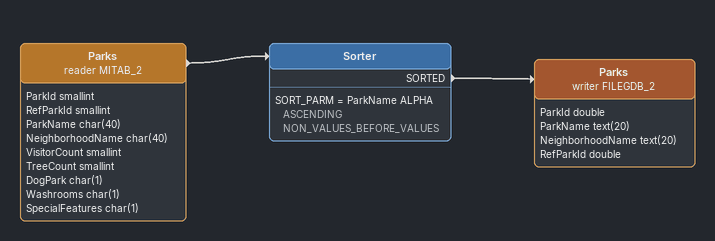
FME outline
Parks (reader MITAB_2)
    attributes: ParkId smallint, RefParkId smallint, ParkName char(40), NeighborhoodName char(40), VisitorCount smallint, TreeCount smallint, DogPark char(1), Washrooms char(1), SpecialFeatures char(1)
    -> Sorter
Sorter
    SORT_PARM = ParkName ALPHA ASCENDING NON_VALUES_BEFORE_VALUES
    SORTED -> Parks (writer FILEGDB_2)
Parks (writer FILEGDB_2)
    attributes: ParkId double, ParkName text(20), NeighborhoodName text(20), RefParkId double
